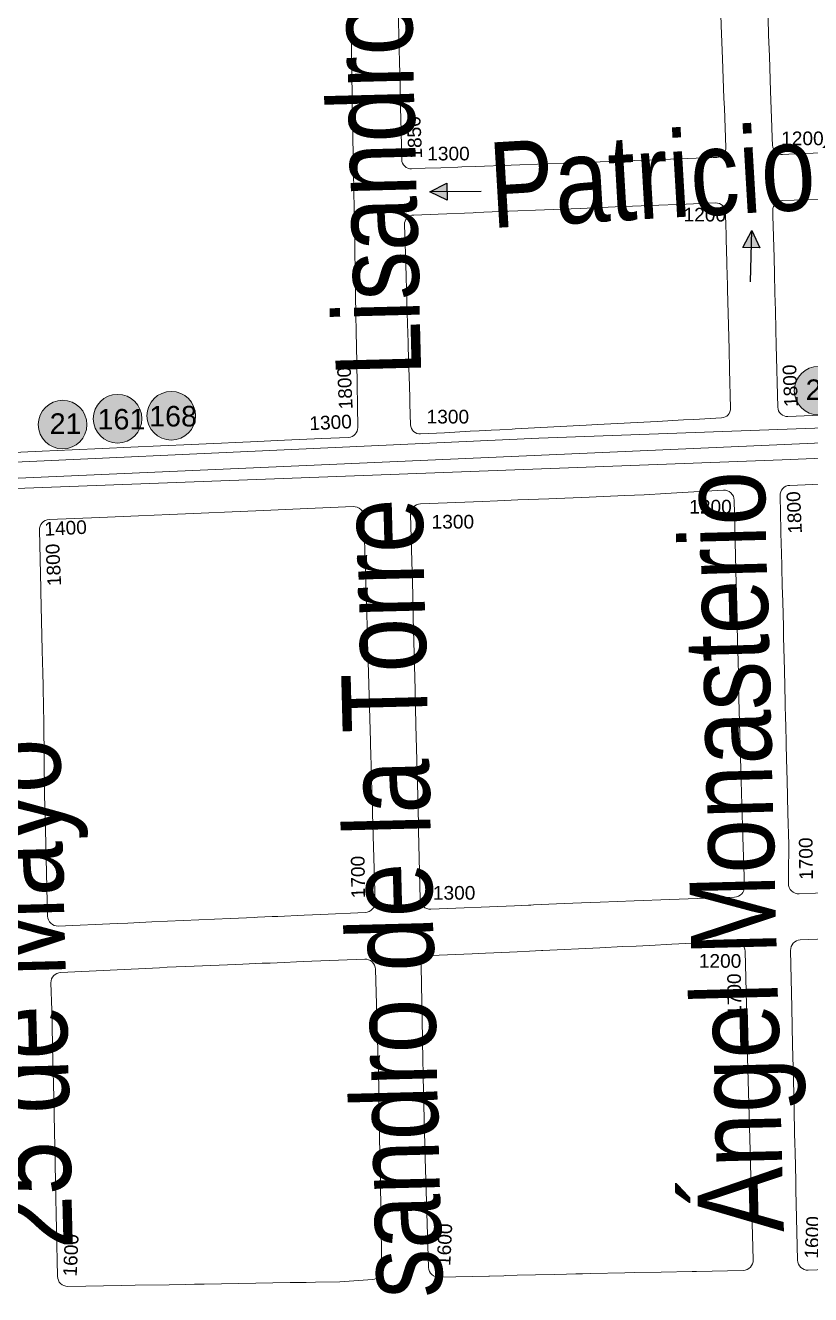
# Model space of a CAD drawing. Header units: millimetres. Extents: x 11558 to 23675, y 49449 to 61482.
# Drawn here: x 19798 to 20027.7, y 55249.7 to 55621 of the extents above; entities that cross this region are included whole.
import ezdxf

# ---------------------------------------------------------------- set-up
doc = ezdxf.new("R2010")
doc.units = ezdxf.units.MM
for name, color, linetype in [('0. plano base - nombres calles', 22, 'Continuous'), ('0. Plano Base - PLANO', 254, 'Continuous'), ('0. Plano base - sentido calles', 253, 'Continuous'), ('7. puesta en valor CC la lucila', 212, 'Continuous'), ('numeración', 7, 'Continuous')]:
    doc.layers.add(name, color=color, linetype=linetype)
for name, color, linetype, true_color in [('Linea 161 ida', 7, 'Continuous', 0xd16b6b), ('Linea 168 IDA', 7, 'Continuous', 0x1a1a1a), ('Linea 21 IDA Ramal F', 7, 'Continuous', 0x001861), ('Linea 21 IDA Ramal G', 7, 'Continuous', 0x001861)]:
    doc.layers.add(name, color=color, linetype=linetype, true_color=true_color)
doc.layers.get('7. puesta en valor CC la lucila').off()
doc.styles.get("Standard").update_dxf_attribs({"font": 'arial.ttf'})

# ---------------------------------------------------------------- blocks, each defined once
blk = doc.blocks.new('MANZANAS')
at = {"layer": '0. Plano Base - PLANO', "color": 0, "linetype": 'Continuous', "lineweight": 5}
for points in [[(5639308.26, 6179709.17), (5639302.25, 6179705.92), (5639297.46, 6179703.07, -0.421112), (5639293.59, 6179704.1), (5639292.58, 6179705.89), (5639290.99, 6179708.7), (5639285.8, 6179717.89), (5639280.78, 6179726.8), (5639277.75, 6179732.16), (5639277.08, 6179733.36), (5639275.98, 6179735.3), (5639268.74, 6179748.14, -0.636915), (5639271.69, 6179752.27), (5639286.09, 6179749.59)], [(5639260.91, 6179733.92), (5639264.14, 6179728.26), (5639268.97, 6179719.77), (5639274.63, 6179709.82), (5639276.08, 6179707.27), (5639281.79, 6179697.24, -0.414371), (5639280.74, 6179693.42), (5639279.84, 6179692.91), (5639273.36, 6179689.23), (5639264.59, 6179684.24), (5639255.27, 6179678.95), (5639249.02, 6179675.39), (5639246.36, 6179673.89), (5639237.31, 6179668.74), (5639228.45, 6179663.71), (5639219.32, 6179658.52), (5639215.91, 6179656.58), (5639214.87, 6179655.99), (5639210.51, 6179653.51), (5639206.58, 6179651.28), (5639203.1, 6179649.3, -0.418813), (5639199.26, 6179650.39), (5639193.5, 6179660.9), (5639192.05, 6179663.55), (5639188.69, 6179669.68), (5639187.21, 6179672.39), (5639182.04, 6179681.82), (5639177.2, 6179690.65)], [(5639367.62, 6179654.93), (5639334.15, 6179635.73, -0.419005), (5639330.3, 6179636.8), (5639321.53, 6179652.7), (5639319.38, 6179656.58), (5639316.63, 6179661.57), (5639315.38, 6179663.83), (5639314.19, 6179666), (5639311.43, 6179671), (5639309.14, 6179675.15), (5639303.25, 6179685.81), (5639302.46, 6179687.24, -0.411417), (5639303.54, 6179691.03), (5639309.72, 6179694.52), (5639318.65, 6179699.56)], [(5639167.48, 6179679.36), (5639168.9, 6179676.73), (5639173.82, 6179667.64), (5639178.82, 6179658.4), (5639183.63, 6179649.51), (5639188.42, 6179640.67), (5639193.61, 6179631.07), (5639198.43, 6179622.17), (5639203.2, 6179613.37), (5639208.22, 6179604.09), (5639210.76, 6179599.39), (5639212.75, 6179595.71), (5639215.01, 6179591.53), (5639224.03, 6179574.86, -0.405916), (5639222.97, 6179571.1), (5639216.18, 6179567.18), (5639206.7, 6179561.69), (5639198.07, 6179556.7), (5639194.24, 6179554.48), (5639190.71, 6179552.44), (5639186.82, 6179550.19), (5639183.14, 6179548.06), (5639175.27, 6179543.51), (5639167.78, 6179539.17), (5639160.55, 6179534.99), (5639152.9, 6179530.56), (5639145.31, 6179526.17), (5639132.65, 6179518.85)], [(5639409.81, 6179518.12), (5639401.48, 6179513.33, -0.428953), (5639397.31, 6179514.57), (5639396.01, 6179517.12), (5639392.12, 6179524.76), (5639387.68, 6179532.81), (5639383.04, 6179541.22), (5639381.67, 6179543.71), (5639378.12, 6179550.13), (5639374.94, 6179555.91), (5639374.6, 6179556.53), (5639372.05, 6179561.16), (5639367.48, 6179569.43), (5639362.84, 6179577.85), (5639361.33, 6179580.6), (5639357.85, 6179586.9), (5639355.51, 6179591.14), (5639352.96, 6179595.77), (5639350.74, 6179599.8), (5639349.88, 6179601.35), (5639347.79, 6179605.15), (5639347.76, 6179605.2), (5639342.86, 6179614.09, -0.409472), (5639343.99, 6179618.15), (5639357.64, 6179625.96)], [(5639473.17, 6179427.43), (5639454.59, 6179416.86, -0.418745), (5639450.48, 6179418.02), (5639440.57, 6179436.08), (5639439.64, 6179437.77), (5639439.55, 6179437.93), (5639439.45, 6179438.11), (5639439.3, 6179438.4), (5639437.3, 6179442.03), (5639435.29, 6179445.7), (5639434.81, 6179446.57), (5639434.53, 6179447.09), (5639434.51, 6179447.12), (5639424.97, 6179464.52), (5639420.2, 6179473.2), (5639414.9, 6179482.87), (5639406.88, 6179497.49, -0.408237), (5639408.01, 6179501.53), (5639421.04, 6179509.03)]]:
    blk.add_lwpolyline(points, format="xyb", dxfattribs=at)
for points in [[(5639290.46, 6179680.37), (5639292.67, 6179676.37), (5639293.22, 6179675.38), (5639294.45, 6179673.15), (5639294.46, 6179673.12), (5639295.75, 6179670.8), (5639297.67, 6179667.32), (5639299.53, 6179663.95), (5639300.58, 6179662.06), (5639301.36, 6179660.65), (5639303.17, 6179657.38), (5639304.75, 6179654.51), (5639309.88, 6179645.24), (5639312.73, 6179640.06), (5639318.18, 6179630.21, -0.406156), (5639317.15, 6179626.44), (5639310.16, 6179622.32), (5639307.52, 6179620.77), (5639300.93, 6179616.88), (5639285.85, 6179608), (5639283.01, 6179606.32), (5639265.02, 6179595.72), (5639264.27, 6179595.28), (5639261.2, 6179593.47), (5639258.97, 6179592.16), (5639255.95, 6179590.37), (5639253.74, 6179589.07), (5639247.24, 6179585.24), (5639241.2, 6179581.68, -0.421009), (5639237.34, 6179582.73), (5639234.35, 6179588.07), (5639233.69, 6179589.26), (5639233.47, 6179589.65), (5639230.37, 6179595.2), (5639228.33, 6179598.86), (5639225.6, 6179603.75), (5639222.94, 6179608.5), (5639218.07, 6179617.22), (5639216.19, 6179620.58), (5639212.91, 6179626.47), (5639211.58, 6179628.84), (5639208.82, 6179633.79, -0.41132), (5639209.87, 6179637.58), (5639216.08, 6179641.13), (5639225.03, 6179646.24), (5639225.54, 6179646.54), (5639234.06, 6179651.41), (5639252.15, 6179661.75), (5639261.05, 6179666.83), (5639269.93, 6179671.91), (5639279.11, 6179677.16), (5639286.62, 6179681.45, -0.418444)], [(5639250.58, 6179563.51), (5639266.36, 6179572.53), (5639270.14, 6179574.7), (5639275.33, 6179577.67), (5639283.17, 6179582.15), (5639293.43, 6179588.03), (5639302.52, 6179593.22), (5639307.47, 6179596.06), (5639312.91, 6179599.31), (5639316.97, 6179601.73), (5639327.36, 6179607.94, -0.424751), (5639331.53, 6179606.81), (5639351.22, 6179571), (5639354.28, 6179565.43), (5639356.09, 6179562.15), (5639357.7, 6179559.22), (5639361.19, 6179552.87), (5639366.2, 6179543.76), (5639371.2, 6179534.84), (5639376.34, 6179525.64), (5639377.28, 6179523.97), (5639377.8, 6179523.05), (5639386.32, 6179507.83, -0.412541), (5639385.18, 6179503.76), (5639368.73, 6179494.42), (5639359.64, 6179489.26), (5639351, 6179484.36), (5639348.39, 6179482.88), (5639341.77, 6179479.08), (5639334.01, 6179474.61), (5639333.32, 6179474.22), (5639332.76, 6179473.9), (5639329.22, 6179471.87), (5639307.95, 6179459.65, -0.420244), (5639303.82, 6179460.81), (5639294.21, 6179478.39), (5639293.33, 6179479.98), (5639289.27, 6179487.35), (5639284.22, 6179496.5), (5639279.27, 6179505.46), (5639274.26, 6179514.55), (5639269.15, 6179523.8), (5639264.09, 6179532.96), (5639260.89, 6179538.78), (5639259.17, 6179541.89), (5639256.09, 6179547.44), (5639249.45, 6179559.45, -0.41)], [(5639156.34, 6179509.34), (5639169.23, 6179516.76), (5639178.97, 6179522.37), (5639186.96, 6179526.97), (5639210.69, 6179540.62), (5639220.06, 6179546.02), (5639233.52, 6179553.73, -0.418019), (5639237.64, 6179552.59), (5639250.51, 6179529.44), (5639251.36, 6179527.91), (5639255.37, 6179520.7), (5639255.39, 6179520.67), (5639255.67, 6179520.16), (5639256.6, 6179518.5), (5639256.64, 6179518.42), (5639269.64, 6179495.06), (5639269.89, 6179494.62), (5639270.07, 6179494.3), (5639274.5, 6179486.32), (5639274.96, 6179485.5), (5639275.1, 6179485.26), (5639279.37, 6179477.58), (5639279.9, 6179476.63), (5639292.5, 6179454.01, -0.409871), (5639291.37, 6179449.95), (5639280.09, 6179443.44), (5639275.91, 6179441.03), (5639269.25, 6179437.19), (5639267.8, 6179436.36), (5639264.06, 6179434.2), (5639263.36, 6179433.8), (5639257.08, 6179430.18), (5639237.24, 6179418.74), (5639231.12, 6179415.21), (5639228.45, 6179413.68), (5639213.51, 6179405.06, -0.419516), (5639209.39, 6179406.21), (5639197.2, 6179428.26), (5639192.24, 6179437.24), (5639192.17, 6179437.38), (5639187.28, 6179446.57), (5639182.38, 6179455.8), (5639177.58, 6179464.67), (5639177.06, 6179465.62), (5639175.49, 6179468.47), (5639175.41, 6179468.61), (5639172.2, 6179474.43), (5639163.88, 6179489.55), (5639163.45, 6179490.32), (5639155.2, 6179505.29, -0.408713)], [(5639395.22, 6179491.15), (5639408.5, 6179466.98), (5639410.19, 6179463.89), (5639413.47, 6179457.99), (5639416.75, 6179452.08), (5639420.09, 6179446.06), (5639423.38, 6179440.13), (5639425.67, 6179435.99), (5639426.75, 6179434.05), (5639438.92, 6179412.12, -0.416036), (5639437.73, 6179408.03), (5639425.75, 6179401.48), (5639424.68, 6179400.9), (5639416.73, 6179396.55), (5639409.86, 6179392.79), (5639407.37, 6179391.44), (5639398.55, 6179386.61), (5639396.52, 6179385.5), (5639394.75, 6179384.54), (5639392.36, 6179383.23), (5639389.35, 6179381.57), (5639384.43, 6179378.85), (5639379.78, 6179376.28), (5639376.82, 6179374.64), (5639376.33, 6179374.37), (5639372.65, 6179372.34), (5639372.51, 6179372.26), (5639359.76, 6179365.22, -0.41212), (5639355.7, 6179366.37), (5639340.02, 6179394.28), (5639330.74, 6179411.22), (5639323.62, 6179424.21), (5639323.25, 6179424.88), (5639313.09, 6179443.59, -0.406673), (5639314.23, 6179447.62), (5639324.72, 6179453.66), (5639328.05, 6179455.59), (5639330.22, 6179456.85), (5639336.1, 6179460.28), (5639339.26, 6179462.12), (5639342.27, 6179463.87), (5639342.6, 6179464.06), (5639357.02, 6179472.46), (5639362.85, 6179475.85), (5639366.18, 6179477.79), (5639369.56, 6179479.76), (5639375.22, 6179483.06), (5639391.08, 6179492.29, -0.421523)], [(5639342.72, 6179355.66), (5639334.56, 6179350.66), (5639328.35, 6179347.29), (5639325.93, 6179345.99), (5639321.78, 6179343.74), (5639299.65, 6179331.77), (5639297.2, 6179330.44), (5639294.84, 6179329.16), (5639290.68, 6179326.91), (5639281.95, 6179322.19), (5639278.41, 6179320.27), (5639264.61, 6179312.81, -0.413107), (5639260.55, 6179314.01), (5639247.44, 6179338.02), (5639244.68, 6179343.07), (5639233.39, 6179363.74), (5639232.02, 6179366.25), (5639230.49, 6179369.02), (5639225.57, 6179377.93), (5639223.13, 6179382.36), (5639219.29, 6179389.32, -0.407652), (5639220.4, 6179393.36), (5639245.38, 6179407.89), (5639247.34, 6179409.03), (5639254.22, 6179412.98), (5639262.66, 6179417.82), (5639266.53, 6179420.04), (5639271.51, 6179422.9), (5639273.33, 6179423.94), (5639273.5, 6179424.04), (5639277.05, 6179426.07), (5639280.22, 6179427.89), (5639281.86, 6179428.83), (5639297.51, 6179437.8, -0.417469), (5639301.62, 6179436.66), (5639313.32, 6179415.72), (5639313.48, 6179415.42), (5639318.33, 6179406.66), (5639319.41, 6179404.7), (5639327.98, 6179388.86), (5639332.1, 6179381.25), (5639335.1, 6179375.7), (5639335.83, 6179374.35), (5639343.79, 6179359.65, -0.398345)]]:
    blk.add_lwpolyline(points, format="xyb", close=True, dxfattribs=at)
blk = doc.blocks.new('21 azul')
at = {"layer": 'Linea 21 IDA Ramal F', "lineweight": 211, "true_color": 0xededed}
h = blk.add_hatch(color=7, dxfattribs=at)
h.dxf.hatch_style = 1
edge = h.paths.add_edge_path()
edge.add_arc((0, 0), 7.11, 0, 360)
at = {"layer": 'Linea 21 IDA Ramal F', "lineweight": 9}
blk.add_circle((0, 0), 7.11, dxfattribs=at)
at = {"layer": 'Linea 21 IDA Ramal F', "lineweight": 211, "insert": (-3.78, 3.29), "char_height": 6, "attachment_point": 1}
blk.add_mtext_dynamic_manual_height_columns('21', width=8.5711, gutter_width=12.5, heights=[0], dxfattribs=at)
blk = doc.blocks.new('161 ida')
at = {"layer": 'Linea 161 ida', "lineweight": 211, "true_color": 0xededed}
h = blk.add_hatch(color=7, dxfattribs=at)
h.dxf.hatch_style = 1
edge = h.paths.add_edge_path()
edge.add_arc((0, 0), 7.11, 0, 360)
at = {"layer": 'Linea 161 ida', "lineweight": 9}
blk.add_circle((0, 0), 7.11, dxfattribs=at)
at = {"layer": 'Linea 161 ida', "lineweight": 15, "insert": (-5.85, 2.85), "char_height": 6, "attachment_point": 1}
blk.add_mtext_dynamic_manual_height_columns('161', width=16.4579, gutter_width=12.5, heights=[0], dxfattribs=at)
blk = doc.blocks.new('168 vuelta')
at = {"layer": 'Linea 168 IDA', "lineweight": 211, "true_color": 0xededed}
h = blk.add_hatch(color=7, dxfattribs=at)
h.dxf.hatch_style = 1
edge = h.paths.add_edge_path()
edge.add_arc((0, 0), 7.11, 0, 360)
at = {"layer": 'Linea 168 IDA', "lineweight": 9}
blk.add_circle((0, 0), 7.11, dxfattribs=at)
at = {"layer": 'Linea 168 IDA', "lineweight": 15, "insert": (-6.45, 2.89), "char_height": 6, "attachment_point": 1}
blk.add_mtext_dynamic_manual_height_columns('168', width=16.4579, gutter_width=12.5, heights=[0], dxfattribs=at)

msp = doc.modelspace()

# ---------------------------------------------------------------- hatches: boundary and pattern name
at = {"layer": '0. Plano base - sentido calles', "linetype": 'Continuous', "lineweight": 25, "ltscale": 2, "true_color": 0x1a1a1a}
h = msp.add_hatch(color=250, dxfattribs=at)
h.dxf.hatch_style = 1
h.paths.add_polyline_path([(19916.33, 55572.34), (19921.35, 55569.86), (19921.33, 55572.36)])
h.paths.add_polyline_path([(19916.33, 55572.34), (19921.33, 55572.36), (19921.32, 55574.86)])
h = msp.add_hatch(color=250, dxfattribs=at)
h.dxf.hatch_style = 1
h.paths.add_polyline_path([(20010.48, 55561.01), (20007.86, 55556.08), (20010.36, 55556.01)])
h.paths.add_polyline_path([(20010.48, 55561.01), (20010.36, 55556.01), (20012.86, 55555.95)])
at = {"layer": 'Linea 168 IDA', "lineweight": 15}
h = msp.add_hatch(dxfattribs=at)
h.set_pattern_fill('AR-B816', color=256, angle=5.3583)
h.set_pattern_definition([(5.3583, (10033.91, 846.8), (-18.9756, 202.31205), []), (95.3583, (10033.91, 846.8), (-221.28765, 183.33645), [203.2, -203.2])])
h.paths.add_polyline_path([(19813.34, 55504.71, 1), (19821.71, 55504.71, 1)])
h.paths.add_polyline_path([(19814.38, 55501.45), (19821.43, 55502.11), (19820.95, 55507.24), (19813.9, 55506.58)], flags=25)

# ---------------------------------------------------------------- linework, layer by layer
at = {"layer": '0. Plano base - sentido calles', "color": 250, "linetype": 'Continuous', "lineweight": 25, "ltscale": 2, "true_color": 0x1a1a1a}
for points in [[(19931.33, 55572.41), (19916.33, 55572.34), (19921.32, 55574.86), (19921.35, 55569.86), (19916.33, 55572.34)], [(20010.11, 55546.02), (20010.48, 55561.01), (20012.86, 55555.95), (20007.86, 55556.08), (20010.48, 55561.01)]]:
    msp.add_lwpolyline(points, dxfattribs=at)
at = {"layer": 'Linea 161 ida', "lineweight": 15}
msp.add_lwpolyline([(16504.39, 55350.09), (16762.29, 55364.74), (17062.45, 55378.79), (17084.77, 55376.27), (17515.13, 55391.58), (17623.42, 55395.64), (17645.71, 55395.3), (18184.43, 55416.85), (18538.83, 55429.74), (18802.47, 55440.6), (19084.4, 55452.47), (19289.36, 55464.37), (19421.19, 55470.36), (19715.9, 55482.59), (20019.37, 55493.89), (20327.97, 55507.15)], dxfattribs=at)
at = {"layer": 'Linea 168 IDA', "lineweight": 15}
msp.add_lwpolyline([(20802.45, 56139.06), (20776.13, 55948.55), (20759.69, 55833.4), (20740.96, 55711.43), (20729.79, 55641.6), (20718.33, 55573.74), (20706.75, 55504.58), (20643.32, 55510.18), (20326.93, 55516.19), (20163.37, 55508.06), (19948.21, 55500.25), (19718.27, 55489.7), (19717.78, 55481.46), (19698.13, 55338.05), (19687.29, 55195.33), (19662.5, 54759.44), (19648, 54524.15), (19636.42, 54302.88), (19629.27, 54238.22), (19604.59, 53997.04), (19591.34, 53851.26), (19567.85, 53617.24), (19567.94, 53603.73), (19539.11, 53324.02)], dxfattribs=at)
at = {"layer": 'Linea 21 IDA Ramal G', "lineweight": 15}
msp.add_lwpolyline([(19622.95, 53952.26), (20411.33, 53972.28), (20470.78, 54275.39), (20494.77, 54407.29), (20513.17, 54549.42), (20496.95, 54581.51), (20505.09, 54623.89), (20525.52, 54644.72), (20544.92, 54759.6), (20570.29, 54957.7), (20595.5, 55147.39), (20621.65, 55352.1), (20642.15, 55506), (20328.39, 55511.93), (19744.84, 55486.31), (19754.73, 55639.59), (19754.32, 55654.77), (19762.07, 55774.32), (19763.11, 55794.19), (19772.61, 55942.01), (19778.52, 56030.41), (19782.19, 56099.71)], dxfattribs=at)

# ---------------------------------------------------------------- block references
at = {"layer": '0. Plano Base - PLANO', "color": 28, "lineweight": 5, "true_color": 0x0d0d0d, "rotation": 332.5463477508169}
msp.add_blockref('MANZANAS', (-7833237.48, -2828296.13), dxfattribs=at)
at = {"layer": '7. puesta en valor CC la lucila', "color": 250, "lineweight": 30, "rotation": 332.5463477508169}
msp.add_blockref('MANZANAS', (-7833237.48, -2828296.13), dxfattribs=at)
at = {"layer": 'Linea 161 ida', "lineweight": 15}
msp.add_blockref('161 ida', (19824.98, 55505.95), dxfattribs=at)
at = {"layer": 'Linea 168 IDA', "lineweight": 15}
msp.add_blockref('168 vuelta', (19840.68, 55506.8), dxfattribs=at)
at = {"layer": 'Linea 21 IDA Ramal G', "color": 188, "lineweight": 15, "true_color": 0x0a090b}
for p in [(20030.06, 55514.15), (19808.9, 55504.23)]:
    msp.add_blockref('21 azul', p, dxfattribs=at)

# ---------------------------------------------------------------- texts
at = {"layer": '0. plano base - nombres calles', "color": 250, "lineweight": 15, "true_color": 0x1a1a1a, "char_height": 25, "attachment_point": 1}
for s, insert, rotation in [('{\\fArial Narrow|b0|i0|c0|p34;Lisandro de la Torre}', (19888.84, 55517.93), 91.4748), ('{\\fArial Narrow|b0|i0|c0|p34;Patricios}', (19932.88, 55586.67), 3.3482), ('{\\fArial Narrow|b0|i0|c0|p34;Ángel Monasterio}', (19994.92, 55267.44), 91.4748), ('{\\fArial Narrow|b0|i0|c0|p34;Lisandro de la Torre}', (19895.67, 55226.02), 91.4748), ('{\\fArial Narrow|b0|i0|c0|p34;25 de Mayo}', (19786.92, 55262.33), 91.4748)]:
    msp.add_mtext_dynamic_manual_height_columns(s, width=329.255, gutter_width=12.5, heights=[0], dxfattribs=dict(at, insert=insert, rotation=rotation))
at = {"layer": 'numeración', "color": 251, "true_color": 0x606162, "char_height": 4, "attachment_point": 1}
for s, insert, rotation in [('1850', (19910.11, 55581.94), 92.6966), ('1800', (19889.77, 55508.58), 92.6966), ('1800', (20020.05, 55509.28), 92.6966), ('1300', (19880.99, 55506.57), 2.8126), ('1800', (20021.2, 55472.19), 92.6966), ('1400', (19803.47, 55475.68), 2.8126), ('1800', (19804.49, 55456.87), 92.6966), ('1700', (20024.41, 55370.98), 90.6838), ('1700', (19893.37, 55365.61), 90.6838), ('1700', (20003.46, 55331.2), 90.6838), ('1600', (20025.92, 55260.33), 87.2117), ('1600', (19809.01, 55255.1), 87.2117), ('1600', (19918.3, 55258.19), 87.2117)]:
    msp.add_mtext_dynamic_manual_height_columns(s, width=16.0314, gutter_width=12.5, heights=[0], dxfattribs=dict(at, insert=insert, rotation=rotation))
for s, insert in [('1200', (20019.1, 55589.97)), ('1300', (19915.56, 55585.53)), ('1200', (19990.55, 55567.65)), ('1300', (19915.38, 55508.55)), ('1200', (19992.22, 55482.21)), ('1300', (19916.84, 55477.81)), ('1300', (19917.21, 55369.23)), ('1200', (19995.01, 55349.31))]:
    msp.add_mtext_dynamic_manual_height_columns(s, width=16.0314, gutter_width=12.5, heights=[0], dxfattribs=dict(at, insert=insert))

doc.saveas('drawing.dxf')
